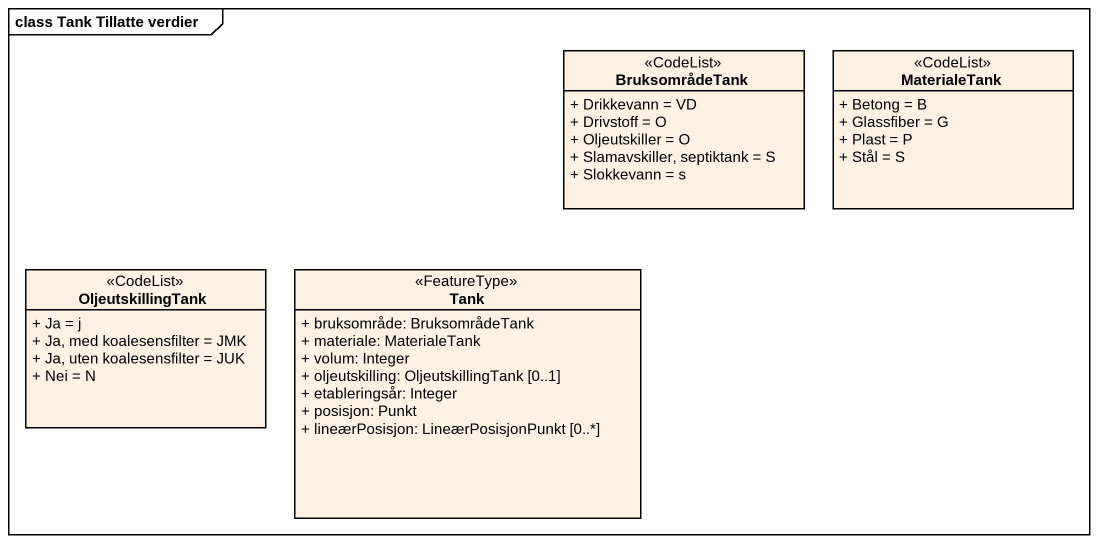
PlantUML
@startuml
mainframe class Tank Tillatte verdier
hide circle
hide empty members
skinparam classAttributeIconSize 0
class BruksområdeTank <<CodeList>> {
  + Drikkevann = VD
  + Drivstoff = O
  + Oljeutskiller = O
  + Slamavskiller, septiktank = S
  + Slokkevann = s
}
class MaterialeTank <<CodeList>> {
  + Betong = B
  + Glassfiber = G
  + Plast = P
  + Stål = S
}
class OljeutskillingTank <<CodeList>> {
  + Ja = j
  + Ja, med koalesensfilter = JMK
  + Ja, uten koalesensfilter = JUK
  + Nei = N
}
class Tank <<FeatureType>> {
  + bruksområde: BruksområdeTank
  + materiale: MaterialeTank
  + volum: Integer
  + oljeutskilling: OljeutskillingTank [0..1]
  + etableringsår: Integer
  + posisjon: Punkt
  + lineærPosisjon: LineærPosisjonPunkt [0..*]
}
@enduml
